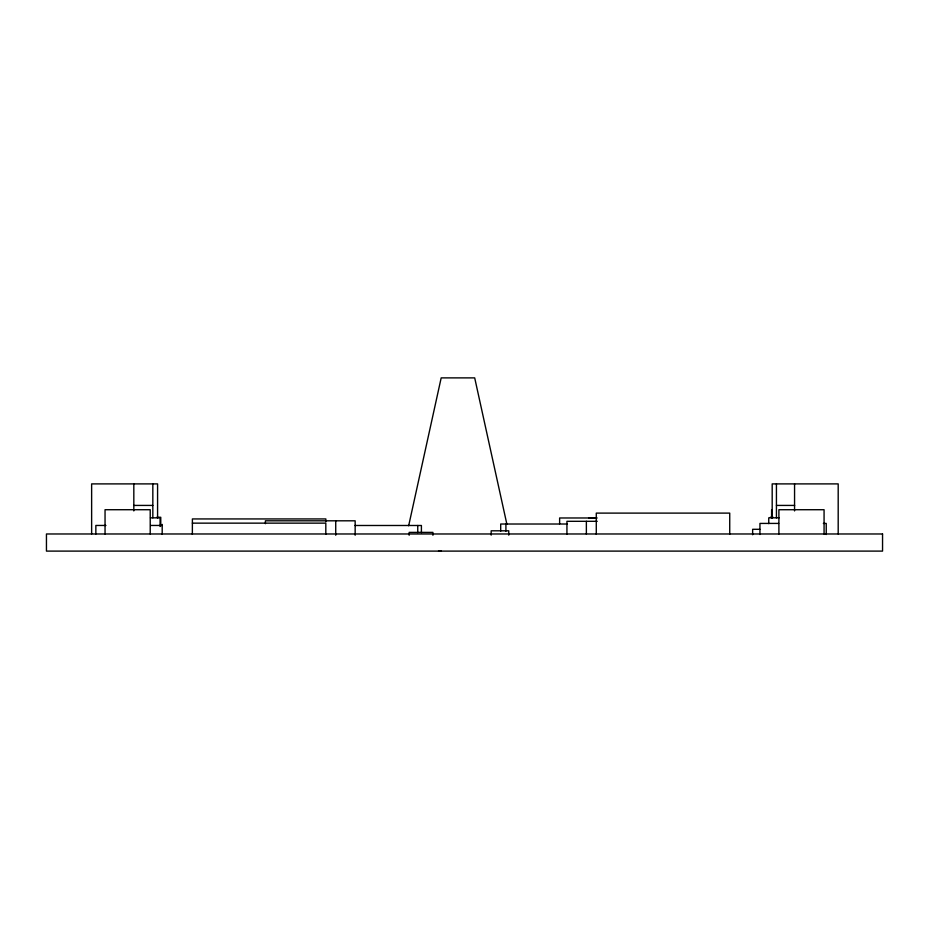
<?xml version="1.0" encoding="UTF-8"?>
<svg xmlns="http://www.w3.org/2000/svg" width="929" height="929" viewBox="0 0 929 929"><rect width="100%" height="100%" fill="white"/><g stroke="black" fill="none" stroke-linecap="round" stroke-linejoin="round"><path stroke-width="1.39" d="M408.667 525.756L441.182 377.882L474.696 377.882L506.909 524.351M133.822 505.422L152.832 505.422M776.435 505.422L794.643 505.422M772.371 509.719L771.593 509.719L771.593 518.289M156.838 517.279L160.763 517.279L160.763 525.733M770.315 517.279L773.137 517.279M150.486 517.836L160.078 517.836L160.078 526.511M597.15 517.976L559.63 517.976L559.63 523.735M779.059 517.836L768.747 517.836L768.747 523.619M588.974 518.057L596.232 518.057M597.242 521.308L566.934 521.308L566.934 534.082M192.361 523.143L325.812 523.143L325.812 534.326M778.676 523.422L759.945 523.422L759.945 534.5M823.361 523.422L826.241 523.422L826.241 534.5M567.271 524.014L500.696 524.014L500.696 531.144M105.941 525.454L95.85 525.454L95.85 534.001M150.614 525.454L162.145 525.454M354.983 525.489L421.406 525.489L421.406 532.607M759.841 529.298L752.641 529.298L752.641 534.756M438.558 550.955L439.312 551.118M441.17 550.955L440.416 551.118M838.19 533.954L838.19 483.893L772.185 483.893L772.185 518.219M824.069 533.989L824.069 509.719L778.897 509.719L778.897 533.989M794.562 483.893L794.562 510.938M776.435 483.893L776.435 517.836M729.729 534.221L729.729 513.11L596.279 513.11L596.279 534.221M586.362 521.308L586.362 534.082M508.755 535.15L508.755 530.807L491.162 530.807L491.162 535.15M505.91 524.014L505.91 531.144M441.17 551.118L440.532 550.955M439.196 550.955L438.558 551.118M432.914 535.267L432.914 532.387L409.166 532.387L409.166 535.267M417.748 525.489L417.748 532.607M355.157 535.243L355.157 520.809L265.392 520.809L265.392 523.701M335.729 520.809L335.729 535.243M325.847 521.738L325.847 518.939L192.396 518.939L192.361 534.326M162.192 524.397L162.192 534.245M157.582 518.219L157.582 483.893L91.634 483.893L91.634 533.954M152.832 483.893L152.832 517.836M150.219 533.989L150.219 509.719L105.047 509.719L105.047 533.989M133.822 483.893L133.822 510.938M882.55 533.978L46.45 533.978L46.45 551.106L882.55 551.106L882.55 533.978"/></g></svg>
